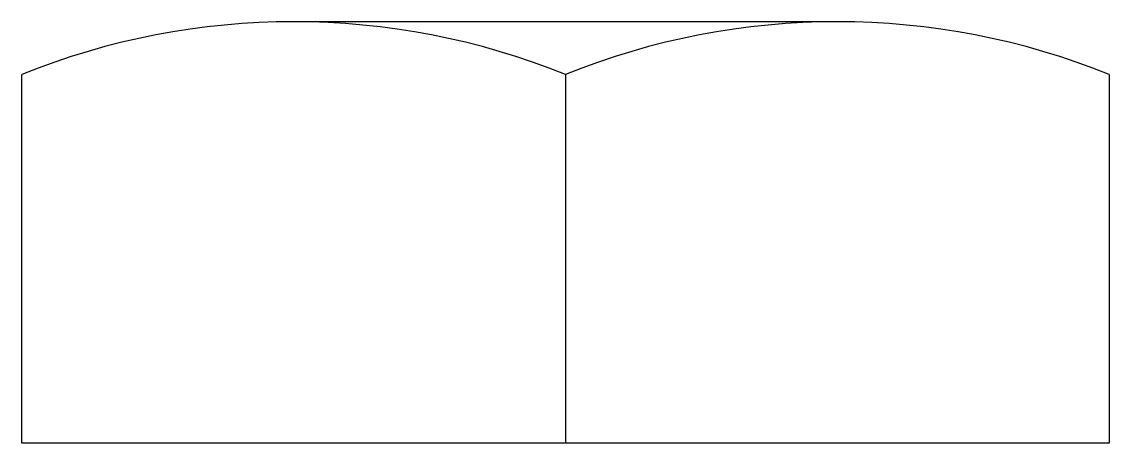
# Model space of a CAD drawing. Extents: x 3.2 to 44.2, y 20.5 to 36.4.
import ezdxf

# ---------------------------------------------------------------- set-up
doc = ezdxf.new("R2010")
doc.units = 0
doc.header["$LTSCALE"] = 10
doc.layers.get('0').update_dxf_attribs({"linetype": 'CONTINUOUS'})

msp = doc.modelspace()

# ---------------------------------------------------------------- linework, layer by layer
for p, q in [((33.9214, 36.4), (13.4214, 36.4)), ((3.1714, 20.5), (3.1714, 34.4125)), ((23.6714, 34.4125), (23.6714, 20.5)), ((44.1714, 34.4125), (44.1714, 20.5)), ((44.1714, 20.5), (3.1714, 20.5))]:
    msp.add_line(p, q)
for centre, radius, start in [((13.4214, 8.9754), 27.4246, 68.05275), ((33.9214, 8.9755), 27.4245, 68.05273)]:
    msp.add_arc(centre, radius, start, 111.9472)

doc.saveas('drawing.dxf')
